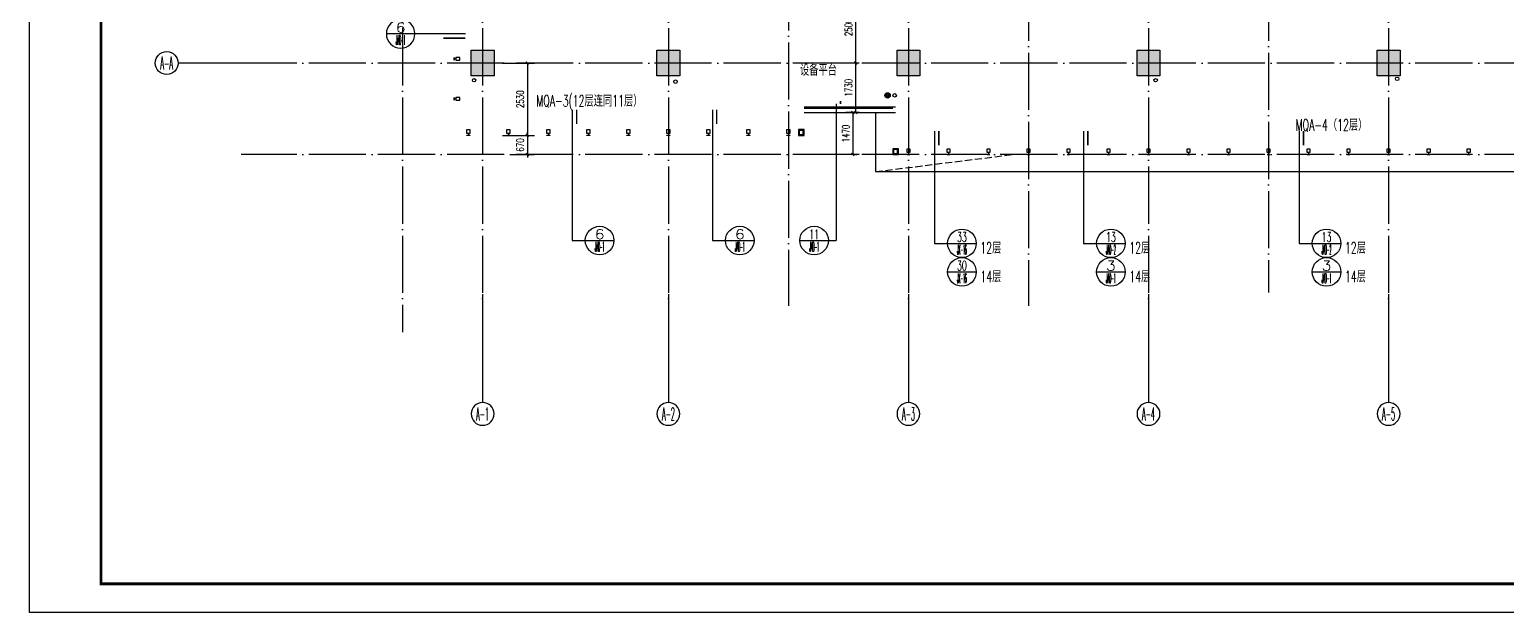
# Model space of a CAD drawing. Extents: x 1980812 to 2578970, y -669191 to 284498.
# Drawn here: x 1980812 to 2032492, y 16005 to 36408 of the extents above; entities that cross this region are included whole.
import ezdxf
from ezdxf.enums import TextEntityAlignment as Align

# ---------------------------------------------------------------- set-up
doc = ezdxf.new("R2010")
doc.units = 0
doc.header["$LTSCALE"] = 1000
doc.header["$MEASUREMENT"] = 0
doc.linetypes.add('DASH', pattern=[0.35, 0.25, -0.1])
doc.linetypes.add('DOTE', pattern=[2.42, 2, -0.2, 0.02, -0.2])
for name, color, linetype in [('AXIS', 3, 'Continuous'), ('AXIS_TEXT', 7, 'Continuous'), ('COLU', 6, 'Continuous'), ('COLU_HATCH', 251, 'Continuous'), ('CURTWALL', 2, 'Continuous'), ('dote', 1, 'DOTE'), ('EQUIP_地漏', 255, 'Continuous'), ('EQUIP_污水', 255, 'Continuous'), ('EQUIP_消火栓', 255, 'Continuous'), ('TK', 1, 'Continuous'), ('VALVE_喷淋', 255, 'Continuous'), ('VPIPE-喷淋', 220, 'Continuous'), ('VPIPE-废水', 30, 'Continuous'), ('VPIPE-污水', 50, 'Continuous'), ('VPIPE-消防', 20, 'Continuous'), ('VPIPE-雨水', 140, 'Continuous'), ('WINDOW', 2, 'Continuous'), ('幕墙编号', 14, 'Continuous'), ('房间名称', 7, 'Continuous'), ('看线', 66, 'Continuous'), ('空线', 3, 'Continuous'), ('窗户分隔', 133, 'Continuous'), ('节点', 3, 'Continuous'), ('详细标注', 231, 'Continuous')]:
    doc.layers.add(name, color=color, linetype=linetype)
doc.styles.add('_TCH_AXIS', font='COMPLEX', dxfattribs={"bigfont": 'GBCBIG'})
doc.styles.add('_TCH_DIM_T3', font='SIMPLEX', dxfattribs={"width": 0.705882, "bigfont": 'GBCBIG'})
doc.styles.add('COMP', font='COMPLEX.shx', dxfattribs={"bigfont": 'hztxt'})
doc.styles.add('COMPLEX', font='COMPLEX')
doc.styles.add('HZTXTW', font='txtw.shx', dxfattribs={"width": 0.6, "bigfont": 'hztxtw.shx'})
doc.dimstyles.new('_TCH_ARCH&&100', dxfattribs={"dimtxt": 255, "dimasz": 100, "dimexe": 250, "dimexo": 300, "dimgap": 122.5, "dimtad": 1, "dimdec": 0, "dimzin": 0, "dimdsep": 46, "dimtxsty": '_TCH_DIM_T3', "dimblk": 'ARCHTICK', "dimcen": 0.09, "dimclrt": 7, "dimazin": 2, "dimtfac": 1, "dimtdec": 0, "dimtix": 1, "dimtmove": 2, "dimatfit": 3, "dimfxl": 1, "dimtolj": 1, "dimtzin": 0, "dimarcsym": 0})

# ---------------------------------------------------------------- blocks, each defined once
blk = doc.blocks.new('_index')
blk.add_line((-0.5, 0), (0.5, 0))
blk.add_circle((0, 0), 0.5)
at = {"style": 'COMP'}
for tag, width, p, p2 in [('1', 2.333333, (-0.17, 0.05), (0.17, 0.05)), ('-', 1.166667, (-0.17, -0.39), (0.17, -0.39))]:
    blk.add_attdef(tag, text='', height=0.34, dxfattribs=dict(at, width=width)).set_placement(p, p2, align=Align.FIT)
blk = doc.blocks.new('_ArchTick')
at = {"color": 0, "linetype": 'ByBlock', "const_width": 0.4}
blk.add_lwpolyline([(-0.5, -0.5), (0.5, 0.5)], dxfattribs=at)
blk = doc.blocks.new('*D1696')
at = {"layer": 'Defpoints', "color": 0, "transparency": 16777216}
for p in [(13054, -23300), (13478, -23300), (13478, -25030)]:
    blk.add_point(p, dxfattribs=at)
at = {"layer": '详细标注', "color": 0, "lineweight": -2, "transparency": 16777216}
for p, q in [((13178, -23300), (12804, -23300)), ((13054, -25030), (13054, -23300)), ((13178, -25030), (12804, -25030))]:
    blk.add_line(p, q, dxfattribs=at)
at = {"layer": '详细标注', "color": 0, "lineweight": -2, "transparency": 16777216, "xscale": 100, "yscale": 100, "zscale": 100}
for p, rotation in [((13054, -23300), 90), ((13054, -25030), 270)]:
    blk.add_blockref('_ArchTick', p, dxfattribs=dict(at, rotation=rotation))
at = {"layer": '详细标注', "color": 7, "transparency": 16777216, "insert": (12804, -24165), "char_height": 255, "attachment_point": 5, "rotation": 90, "style": '_TCH_DIM_T3'}
blk.add_mtext('\\A1;1730', dxfattribs=at)
blk = doc.blocks.new('*D1697')
at = {"layer": 'Defpoints', "color": 0, "transparency": 16777216}
for p in [(13054, -20800), (13478, -20800), (13478, -23300)]:
    blk.add_point(p, dxfattribs=at)
at = {"layer": '详细标注', "color": 0, "lineweight": -2, "transparency": 16777216}
for p, q in [((13178, -20800), (12804, -20800)), ((13054, -23300), (13054, -20800)), ((13178, -23300), (12804, -23300))]:
    blk.add_line(p, q, dxfattribs=at)
at = {"layer": '详细标注', "color": 0, "lineweight": -2, "transparency": 16777216, "xscale": 100, "yscale": 100, "zscale": 100}
for p, rotation in [((13054, -20800), 90), ((13054, -23300), 270)]:
    blk.add_blockref('_ArchTick', p, dxfattribs=dict(at, rotation=rotation))
at = {"layer": '详细标注', "color": 7, "transparency": 16777216, "insert": (12804, -22050), "char_height": 255, "attachment_point": 5, "rotation": 90, "style": '_TCH_DIM_T3'}
blk.add_mtext('\\A1;2500', dxfattribs=at)
blk = doc.blocks.new('*D1698')
at = {"layer": 'Defpoints', "color": 0, "transparency": 16777216}
for p in [(13478, -25030), (12955, -26500), (13478, -26500)]:
    blk.add_point(p, dxfattribs=at)
at = {"layer": '详细标注', "color": 0, "lineweight": -2, "transparency": 16777216}
for p, q in [((13178, -25030), (12705, -25030)), ((12955, -25030), (12955, -26500)), ((13178, -26500), (12705, -26500))]:
    blk.add_line(p, q, dxfattribs=at)
at = {"layer": '详细标注', "color": 0, "lineweight": -2, "transparency": 16777216, "xscale": 100, "yscale": 100, "zscale": 100}
for p, rotation in [((12955, -25030), 90), ((12955, -26500), 270)]:
    blk.add_blockref('_ArchTick', p, dxfattribs=dict(at, rotation=rotation))
at = {"layer": '详细标注', "color": 7, "transparency": 16777216, "insert": (12705, -25765), "char_height": 255, "attachment_point": 5, "rotation": 90, "style": '_TCH_DIM_T3'}
blk.add_mtext('\\A1;1470', dxfattribs=at)
blk = doc.blocks.new('*D1701')
at = {"layer": 'Defpoints', "color": 0, "transparency": 16777216}
for p in [(400, -23300), (400, -25830), (1566, -25830)]:
    blk.add_point(p, dxfattribs=at)
at = {"layer": '详细标注', "color": 0, "lineweight": -2, "transparency": 16777216}
for p, q in [((700, -23300), (1816, -23300)), ((1566, -23300), (1566, -25830)), ((700, -25830), (1816, -25830))]:
    blk.add_line(p, q, dxfattribs=at)
at = {"layer": '详细标注', "color": 0, "lineweight": -2, "transparency": 16777216, "xscale": 100, "yscale": 100, "zscale": 100}
for p, rotation in [((1566, -23300), 90), ((1566, -25830), 270)]:
    blk.add_blockref('_ArchTick', p, dxfattribs=dict(at, rotation=rotation))
at = {"layer": '详细标注', "color": 7, "transparency": 16777216, "insert": (1316, -24565), "char_height": 255, "attachment_point": 5, "rotation": 90, "style": '_TCH_DIM_T3'}
blk.add_mtext('\\A1;2530', dxfattribs=at)
blk = doc.blocks.new('*D1702')
at = {"layer": 'Defpoints', "color": 0, "transparency": 16777216}
for p in [(700, -25830), (700, -26500), (1566, -26500)]:
    blk.add_point(p, dxfattribs=at)
at = {"layer": '详细标注', "color": 0, "lineweight": -2, "transparency": 16777216}
for p, q in [((1000, -25830), (1816, -25830)), ((1566, -25830), (1566, -25730)), ((1566, -25830), (1566, -26500)), ((1000, -26500), (1816, -26500)), ((1566, -26500), (1566, -26600))]:
    blk.add_line(p, q, dxfattribs=at)
at = {"layer": '详细标注', "color": 0, "lineweight": -2, "transparency": 16777216, "xscale": 100, "yscale": 100, "zscale": 100}
for p, rotation in [((1566, -25830), 270), ((1566, -26500), 90)]:
    blk.add_blockref('_ArchTick', p, dxfattribs=dict(at, rotation=rotation))
at = {"layer": '详细标注', "color": 7, "transparency": 16777216, "insert": (1316, -26165), "char_height": 255, "attachment_point": 5, "rotation": 90, "style": '_TCH_DIM_T3'}
blk.add_mtext('\\A1;670', dxfattribs=at)
blk = doc.blocks.new('A$C312424F2')
at = {"layer": '房间名称', "style": 'HZTXTW', "width": 0.6}
for s, p in [('产业研发用房', (43491, -645)), ('产业研发用房', (1909, -894)), ('设备平台', (33952, -1171)), ('产业研发用房', (8600, -1537)), ('产业研发用房', (12889, -1537)), ('产业研发用房', (17000, -1537)), ('产业研发用房', (21200, -1537)), ('产业研发用房', (25400, -1537)), ('产业研发用房', (29600, -1537)), ('产业研发用房', (38000, -1537)), ('产业研发用房', (3551, -9712)), ('产业研发用房', (42805, -9712)), ('产业研发用房', (3578, -13987)), ('产业研发用房', (42805, -13987)), ('产业研发用房', (3397, -19428)), ('产业研发用房', (8600, -19787)), ('产业研发用房', (17000, -19874)), ('产业研发用房', (44718, -19773)), ('产业研发用房', (21200, -20019)), ('产业研发用房', (25400, -20019)), ('产业研发用房', (29600, -20019)), ('产业研发用房', (33842, -20061)), ('产业研发用房', (37809, -20061)), ('设备平台', (11753, -23541))]:
    blk.add_text(s, height=400, rotation=0.0006, dxfattribs=at).set_placement(p, align=Align.MIDDLE_CENTER)
blk = doc.blocks.new('11~17层墙柱')
at = {"layer": 'COLU_HATCH'}
h = blk.add_hatch(color=256, dxfattribs=at)
h.dxf.hatch_style = 1
h.paths.add_polyline_path([(-400, 23800), (400, 23800), (400, 22900), (-400, 22900)])
h = blk.add_hatch(color=256, dxfattribs=at)
h.dxf.hatch_style = 1
h.paths.add_polyline_path([(6100, 23800), (6900, 23800), (6900, 22900), (6100, 22900)])
h = blk.add_hatch(color=256, dxfattribs=at)
h.dxf.hatch_style = 1
h.paths.add_polyline_path([(14500, 23800), (15300, 23800), (15300, 22900), (14500, 22900)])
h = blk.add_hatch(color=256, dxfattribs=at)
h.dxf.hatch_style = 1
h.paths.add_polyline_path([(22900, 23800), (23700, 23800), (23700, 22900), (22900, 22900)])
h = blk.add_hatch(color=256, dxfattribs=at)
h.dxf.hatch_style = 1
h.paths.add_polyline_path([(31300, 23800), (32100, 23800), (32100, 22900), (31300, 22900)])
h = blk.add_hatch(color=256, dxfattribs=at)
h.dxf.hatch_style = 1
h.paths.add_polyline_path([(39700, 23800), (40500, 23800), (40500, 22900), (39700, 22900)])
h = blk.add_hatch(color=256, dxfattribs=at)
h.dxf.hatch_style = 1
h.paths.add_polyline_path([(46100, 23800), (46900, 23800), (46900, 22900), (46100, 22900)])
h = blk.add_hatch(color=256, dxfattribs=at)
h.dxf.hatch_style = 1
h.paths.add_polyline_path([(500, 15850), (-400, 15850), (-400, 15050), (500, 15050)])
h = blk.add_hatch(color=256, dxfattribs=at)
h.dxf.hatch_style = 1
h.paths.add_polyline_path([(15400, 15850), (15400, 15500), (10950, 15500), (10950, 15300), (10750, 15300), (10750, 7600), (10950, 7600), (10950, 7400), (15350, 7400), (15350, 7050), (10400, 7050), (10400, 15850)])
h = blk.add_hatch(color=256, dxfattribs=at)
h.dxf.hatch_style = 1
h.paths.add_polyline_path([(18550, 15850), (23650, 15850), (23650, 14850), (23450, 14850), (23450, 15500), (18550, 15500)])
h = blk.add_hatch(color=256, dxfattribs=at)
h.dxf.hatch_style = 1
h.paths.add_polyline_path([(26650, 15850), (26650, 14850), (26850, 14850), (26850, 15500), (29600, 15500), (29600, 15850)])
h = blk.add_hatch(color=256, dxfattribs=at)
h.dxf.hatch_style = 1
h.paths.add_polyline_path([(31600, 15500), (35450, 15500), (35450, 15300), (35650, 15300), (35650, 7600), (35450, 7600), (35450, 7400), (32250, 7400), (32250, 7050), (36000, 7050), (36000, 15850), (31600, 15850)])
h = blk.add_hatch(color=256, dxfattribs=at)
h.dxf.hatch_style = 1
h.paths.add_polyline_path([(46900, 15850), (46900, 15050), (46100, 15050), (46100, 15850)])
h = blk.add_hatch(color=256, dxfattribs=at)
h.dxf.hatch_style = 1
h.paths.add_polyline_path([(21250, 15500), (21250, 7400), (21050, 7400), (21050, 15500)])
h = blk.add_hatch(color=256, dxfattribs=at)
h.dxf.hatch_style = 1
h.paths.add_polyline_path([(29400, 15500), (29400, 7400), (29200, 7400), (29200, 15500)])
h = blk.add_hatch(color=256, dxfattribs=at)
h.dxf.hatch_style = 1
h.paths.add_polyline_path([(500, 7850), (-400, 7850), (-400, 7050), (500, 7050)])
h = blk.add_hatch(color=256, dxfattribs=at)
h.dxf.hatch_style = 1
h.paths.add_polyline_path([(18450, 7050), (23650, 7050), (23650, 8050), (23450, 8050), (23450, 7400), (18450, 7400)])
h = blk.add_hatch(color=256, dxfattribs=at)
h.dxf.hatch_style = 1
h.paths.add_polyline_path([(26650, 8050), (26850, 8050), (26850, 7400), (29400, 7400), (29400, 7050), (26650, 7050)])
h = blk.add_hatch(color=256, dxfattribs=at)
h.dxf.hatch_style = 1
h.paths.add_polyline_path([(46100, 7050), (46100, 7850), (46900, 7850), (46900, 7050)])
h = blk.add_hatch(color=256, dxfattribs=at)
h.dxf.hatch_style = 1
h.paths.add_polyline_path([(-400, 450), (400, 450), (400, -450), (-400, -450)])
h = blk.add_hatch(color=256, dxfattribs=at)
h.dxf.hatch_style = 1
h.paths.add_polyline_path([(6100, 450), (6900, 450), (6900, -450), (6100, -450)])
h = blk.add_hatch(color=256, dxfattribs=at)
h.dxf.hatch_style = 1
h.paths.add_polyline_path([(14500, 450), (15300, 450), (15300, -450), (14500, -450)])
h = blk.add_hatch(color=256, dxfattribs=at)
h.dxf.hatch_style = 1
h.paths.add_polyline_path([(22900, 450), (23700, 450), (23700, -450), (22900, -450)])
h = blk.add_hatch(color=256, dxfattribs=at)
h.dxf.hatch_style = 1
h.paths.add_polyline_path([(31300, 450), (32100, 450), (32100, -450), (31300, -450)])
h = blk.add_hatch(color=256, dxfattribs=at)
h.dxf.hatch_style = 1
h.paths.add_polyline_path([(39700, 200), (40500, 200), (40500, -700), (39700, -700)])
h = blk.add_hatch(color=256, dxfattribs=at)
h.dxf.hatch_style = 1
h.paths.add_polyline_path([(46100, -600), (46100, 300), (46900, 300), (46900, -600)])
at = {"layer": 'COLU'}
blk.add_line((35450, 15500), (35450, 15300), dxfattribs=at)
for points in [[(-400, 23800), (400, 23800), (400, 22900), (-400, 22900)], [(6100, 23800), (6900, 23800), (6900, 22900), (6100, 22900)], [(14500, 23800), (15300, 23800), (15300, 22900), (14500, 22900)], [(22900, 23800), (23700, 23800), (23700, 22900), (22900, 22900)], [(31300, 23800), (32100, 23800), (32100, 22900), (31300, 22900)], [(39700, 23800), (40500, 23800), (40500, 22900), (39700, 22900)], [(46100, 23800), (46900, 23800), (46900, 22900), (46100, 22900)], [(500, 15850), (-400, 15850), (-400, 15050), (500, 15050)], [(15400, 15850), (15400, 15500), (10950, 15500), (10950, 15300), (10750, 15300), (10750, 7600), (10950, 7600), (10950, 7400), (15350, 7400), (15350, 7050), (10400, 7050), (10400, 15850)], [(23650, 14850), (23650, 15850), (18550, 15850), (18550, 15500), (21050, 15500), (21050, 7400), (18450, 7400), (18450, 7050), (23650, 7050), (23650, 8050), (23450, 8050), (23450, 7400), (21250, 7400), (21250, 15500), (23450, 15500), (23450, 14850)], [(29600, 15850), (29600, 15500), (29400, 15500), (29400, 7400), (29400, 7400), (29400, 7050), (26650, 7050), (26650, 8050), (26850, 8050), (26850, 7400), (29200, 7400), (29200, 15500), (26850, 15500), (26850, 14850), (26650, 14850), (26650, 15850)], [(31600, 15500), (35450, 15500), (35450, 15300), (35650, 15300), (35650, 7600), (35450, 7600), (35450, 7400), (32250, 7400), (32250, 7050), (36000, 7050), (36000, 15850), (31600, 15850)], [(46900, 15850), (46900, 15050), (46100, 15050), (46100, 15850)], [(500, 7850), (-400, 7850), (-400, 7050), (500, 7050)], [(46100, 7050), (46100, 7850), (46900, 7850), (46900, 7050)], [(-400, 450), (400, 450), (400, -450), (-400, -450)], [(6100, 450), (6900, 450), (6900, -450), (6100, -450)], [(14500, 450), (15300, 450), (15300, -450), (14500, -450)], [(22900, 450), (23700, 450), (23700, -450), (22900, -450)], [(31300, 450), (32100, 450), (32100, -450), (31300, -450)], [(39700, 200), (40500, 200), (40500, -700), (39700, -700)], [(46100, -600), (46100, 300), (46900, 300), (46900, -600)]]:
    blk.add_lwpolyline(points, close=True, dxfattribs=at)
blk = doc.blocks.new('灭火器')
at = {"layer": 'VALVE_喷淋'}
for points in [[(-87, 50), (-156, 170), (-225, 50)], [(225, 50), (156, 170), (87, 50)]]:
    blk.add_hatch(color=8, dxfattribs=at).paths.add_polyline_path(points)
at = {"layer": 'EQUIP_消火栓'}
for p, q in [((-156, 270), (-312, 0)), ((-156, 170), (-225, 50)), ((-225, 50), (-87, 50)), ((0, 0), (-156, 270)), ((-87, 50), (-156, 170)), ((156, 270), (0, 0)), ((0, 0), (312, 0)), ((156, 170), (87, 50)), ((87, 50), (225, 50)), ((312, 0), (156, 270)), ((225, 50), (156, 170)), ((-312, 0), (0, 0))]:
    blk.add_line(p, q, dxfattribs=at)
blk = doc.blocks.new('$TwtSys$00000434')
for p, q in [((-0.5, 0.5), (-0.5, -0.5)), ((-0.5, -0.5), (0.5, 0.5)), ((0.5, 0.5), (-0.5, 0.5)), ((0.5, -0.5), (0.5, 0.5)), ((-0.5, -0.5), (0.5, -0.5))]:
    blk.add_line(p, q)
blk.add_solid([(0.5, -0.5), (0.5, 0.5), (-0.5, -0.5)])
blk = doc.blocks.new('$TwtSys$00000141')
for p, q in [((-94, 8), (-10, 92)), ((-94, 8), (-10, 92)), ((-87, -35), (35, 87)), ((-87, -35), (35, 87)), ((-66, -66), (66, 66)), ((-66, -66), (66, 66)), ((-32, -87), (88, 33)), ((-32, -87), (88, 33)), ((11, -92), (92, -11)), ((11, -92), (92, -11))]:
    blk.add_line(p, q)
blk.add_circle((0, 0), 94)
blk.add_circle((0, 0), 94)
blk = doc.blocks.new('$TwtSys$00000132')
at = {"elevation": 0}
blk.add_lwpolyline([(7, -101, -0.575183), (0, 0, 0.604745), (-11, 101, 16.924828)], format="xyb", dxfattribs=at)
blk = doc.blocks.new('A$C2FD3609A')
at = {"layer": 'VPIPE-喷淋', "linetype": 'Continuous'}
for centre, radius in [((32308, 796), 36), ((15050, -12600), 90), ((15050, -12800), 90), ((15050, -13000), 90)]:
    blk.add_circle(centre, radius, dxfattribs=at)
at = {"layer": 'VPIPE-废水', "linetype": 'Continuous'}
for centre in [(14600, 600), (14600, 600), (32173, 930), (14250, -11700), (32000, -23850), (14418, -24430)]:
    blk.add_circle(centre, 60, dxfattribs=at)
at = {"layer": 'VPIPE-污水', "linetype": 'Continuous'}
for centre in [(15050, -12150), (15050, -12400)]:
    blk.add_circle(centre, 60, dxfattribs=at)
at = {"layer": 'VPIPE-消防', "linetype": 'Continuous'}
for centre in [(6700, -5450), (36100, -5450), (14550, -10800), (14550, -10800), (6700, -18250), (36100, -18250)]:
    blk.add_circle(centre, 60, dxfattribs=at)
at = {"layer": 'VPIPE-雨水', "linetype": 'Continuous'}
for centre in [(6750, 600), (23550, 600), (39850, 600), (46300, -500), (-500, -8000), (46000, -15700), (-300, -23900), (6750, -23950), (23550, -23900), (40350, -24150)]:
    blk.add_circle(centre, 60, dxfattribs=at)
at = {"layer": 'EQUIP_地漏', "yscale": -1, "rotation": 180.0000000027541}
for p in [(32423, 930), (14500, -11700)]:
    blk.add_blockref('$TwtSys$00000141', p, dxfattribs=at)
at = {"layer": 'EQUIP_地漏'}
blk.add_blockref('$TwtSys$00000141', (14168, -24430), dxfattribs=at)
at = {"layer": 'EQUIP_污水', "yscale": -1, "rotation": 180.0000000000055}
blk.add_blockref('$TwtSys$00000132', (15697, -12150), dxfattribs=at)
at = {"layer": 'EQUIP_消火栓', "yscale": 240, "zscale": 650.0000000000002}
for p, xscale, rotation in [((6925, -5670), 650.0000000000002, 179.9999984285999), ((36325, -5670), 650.0000000000002, 179.9999984285999), ((14775, -10580), -650.0000000000002, 1.571400130018219e-06), ((14775, -10580), -650.0000000000002, 1.571400130018219e-06), ((6925, -18030), -650.0000000000002, 1.571400130018219e-06), ((36325, -18030), -650.0000000000002, 1.571400130018219e-06)]:
    blk.add_blockref('$TwtSys$00000434', p, dxfattribs=dict(at, xscale=xscale, rotation=rotation))
at = {"layer": 'EQUIP_消火栓', "xscale": -1, "rotation": 180}
for p in [(6925, -5790), (36325, -5790)]:
    blk.add_blockref('灭火器', p, dxfattribs=at)
at = {"layer": 'EQUIP_消火栓'}
for p in [(14775, -10460), (14775, -10460), (6925, -17910), (36325, -17910)]:
    blk.add_blockref('灭火器', p, dxfattribs=at)
blk = doc.blocks.new('竖梃0903')
at = {"layer": '窗户分隔'}
blk.add_line((115028288, 22648046), (115028222, 22648046), dxfattribs=at)
for points in [[(115028222, 22648096), (115028225, 22648096), (115028225, 22647996), (115028222, 22647996)], [(115028288, 22648096), (115028422, 22648096), (115028422, 22647996), (115028288, 22647996)]]:
    blk.add_lwpolyline(points, close=True, dxfattribs=at)
blk = doc.blocks.new('_AXISO')
blk.add_circle((0, 0), 0.5)
at = {"layer": 'AXIS_TEXT', "style": 'COMPLEX', "width": 1.041667}
blk.add_attdef('A', text='', height=0.56, dxfattribs=at).set_placement((-0.25, -0.28), (0.25, -0.28), align=Align.FIT)
blk = doc.blocks.new('A$C4923384A')
at = {"layer": 'CURTWALL'}
for points in [[(11250, -25630), (11050, -25630), (11050, -25830), (11250, -25830)], [(11220, -25660), (11080, -25660), (11080, -25800), (11220, -25800)], [(14550, -26300), (14350, -26300), (14350, -26500), (14550, -26500)], [(14520, -26330), (14380, -26330), (14380, -26470), (14520, -26470)]]:
    blk.add_lwpolyline(points, close=True, dxfattribs=at)
at = {"layer": '看线', "color": 2}
for p, q in [((13750, -25030), (13750, -27100)), ((13750, -25830), (13750, -27100)), ((13750, -27100), (49500, -27100))]:
    blk.add_line(p, q, dxfattribs=at)
at = {"layer": '看线', "color": 2, "linetype": 'DASH'}
blk.add_line((13750, -27100), (18550, -26500), dxfattribs=at)
at = {"layer": '空线'}
for p, q in [((11250, -24830), (14450, -24830)), ((11250, -24880), (14350, -24880)), ((11250, -25030), (14450, -25030))]:
    blk.add_line(p, q, dxfattribs=at)
at = {"layer": '详细标注'}
for p1, p2, distance, picture, middle in [((13478.2, -23300), (13478.2, -20800), 424.5, '*D1697', (12803.7, -22050)), ((400, -23300), (400, -25830), 1166.2, '*D1701', (1316.2, -24565)), ((13478.2, -25030), (13478.2, -23300), 424.5, '*D1696', (12803.7, -24165)), ((13478.2, -25030), (13478.2, -26500), -523.6, '*D1698', (12704.6, -25765)), ((700, -25830), (700, -26500), 866.2, '*D1702', (1316.2, -26165))]:
    dim = blk.add_aligned_dim(p1=p1, p2=p2, distance=distance, dimstyle='_TCH_ARCH&&100', dxfattribs=at)
    dim.commit()
    dim.dimension.update_dxf_attribs({"geometry": picture, "text_midpoint": middle})

msp = doc.modelspace()

# ---------------------------------------------------------------- linework, layer by layer
at = {"layer": 'AXIS'}
for p, q in [((1989843, 35234), (1986011.9, 35234)), ((1996666.5, 27150.1), (1996666.5, 23355.7)), ((2003166.5, 27150.1), (2003166.5, 23355.7)), ((2011566.5, 27150.1), (2011566.5, 23355.7)), ((2019966.5, 27150.1), (2019966.5, 23355.7)), ((2028366.5, 27150.1), (2028366.5, 23355.7))]:
    msp.add_line(p, q, dxfattribs=at)
at = {"layer": 'dote'}
for p, q in [((1993866.5, 67911.2), (1993866.5, 25810.3)), ((1996666.5, 67911.2), (1996666.5, 25810.3)), ((2003166.5, 67911.2), (2003166.5, 25810.3)), ((2011566.5, 67911.2), (2011566.5, 25810.3)), ((2019966.5, 67911.2), (2019966.5, 25810.3)), ((2028366.5, 67911.2), (2028366.5, 25810.3)), ((2007366.5, 67414.1), (2007366.5, 26738.4)), ((2015766.5, 40434), (2015766.5, 26738.4)), ((2024166.5, 40434), (2024166.5, 27208.4)), ((2053079.9, 35234), (1988213, 35234)), ((2053079.9, 32034), (1988213, 32034))]:
    msp.add_line(p, q, dxfattribs=at)
at = {"layer": 'TK'}
msp.add_lwpolyline([(1980812.3, 75404.8), (2064912.3, 75404.8), (2064912.3, 16004.8), (1980812.3, 16004.8)], close=True, dxfattribs=at)
at = {"layer": 'TK', "const_width": 100}
msp.add_lwpolyline([(2063912.3, 17004.8), (2063912.3, 74404.8), (1983312.3, 74404.8), (1983312.3, 17004.8)], close=True, dxfattribs=at)
at = {"layer": '节点'}
for p, q in [((1996066.5, 36257.4), (1993298.4, 36257.4)), ((1993880.5, 36257.4), (1993718.8, 36257.4)), ((1999803.8, 33603.4), (1999803.8, 29023.5)), ((2004709, 33603.4), (2004709, 29023.5)), ((2009037.2, 33803.4), (2009037.2, 29023.5)), ((2012480.7, 32855.5), (2012480.7, 28924.5)), ((2017694, 32855.5), (2017694, 28924.5)), ((2025238.7, 32855.5), (2025238.7, 28924.5)), ((1999803.8, 29023.5), (2000897, 29023.5)), ((2004709, 29023.5), (2005802.2, 29023.5)), ((2007766.9, 29023.5), (2009037.2, 29023.5)), ((2012480.7, 28924.5), (2013573.9, 28924.5)), ((2017694, 28924.5), (2018787.2, 28924.5)), ((2025238.7, 28924.5), (2026331.9, 28924.5))]:
    msp.add_line(p, q, dxfattribs=at)
at = {"layer": '节点', "ltscale": 0.5, "const_width": 50}
for points in [[(1996066.5, 36107.4), (1995288.5, 36107.4)], [(1999953.8, 33603.4), (1999953.8, 33103.4)], [(2004859, 33603.4), (2004859, 33103.4)], [(2009187.2, 33803.4), (2009187.2, 33903.4)], [(2012630.7, 32855.5), (2012630.7, 32355.5)], [(2017844, 32855.5), (2017844, 32355.5)], [(2025388.7, 32855.5), (2025388.7, 32355.5)]]:
    msp.add_lwpolyline(points, dxfattribs=at)

# ---------------------------------------------------------------- block references
at = {"layer": 'AXIS'}
ref = msp.add_blockref('_AXISO', (1985611.9, 35234), dxfattribs=dict(at, xscale=800, yscale=800, zscale=800))
ref.add_attrib('A', 'A-A', dxfattribs={"layer": 'AXIS_TEXT', "height": 452.55, "style": '_TCH_AXIS', "width": 0.323077}).set_placement((1985385.7, 35007.7), (1985838.2, 35007.7), align=Align.FIT)
ref = msp.add_blockref('_AXISO', (1996666.5, 22955.7), dxfattribs=dict(at, xscale=-800, yscale=800, zscale=800, rotation=180))
ref.add_attrib('A', 'A-1', dxfattribs={"layer": 'AXIS_TEXT', "height": 452.55, "style": '_TCH_AXIS', "width": 0.375}).set_placement((1996440.2, 22729.5), (1996892.8, 22729.5), align=Align.FIT)
ref = msp.add_blockref('_AXISO', (2003166.5, 22955.7), dxfattribs=dict(at, xscale=-800, yscale=800, zscale=800, rotation=180))
ref.add_attrib('A', 'A-2', dxfattribs={"layer": 'AXIS_TEXT', "height": 452.55, "style": '_TCH_AXIS', "width": 0.344262}).set_placement((2002940.2, 22729.5), (2003392.8, 22729.5), align=Align.FIT)
ref = msp.add_blockref('_AXISO', (2011566.5, 22955.7), dxfattribs=dict(at, xscale=-800, yscale=800, zscale=800, rotation=180))
ref.add_attrib('A', 'A-3', dxfattribs={"layer": 'AXIS_TEXT', "height": 452.55, "style": '_TCH_AXIS', "width": 0.344262}).set_placement((2011340.2, 22729.5), (2011792.8, 22729.5), align=Align.FIT)
ref = msp.add_blockref('_AXISO', (2019966.5, 22955.7), dxfattribs=dict(at, xscale=-800, yscale=800, zscale=800, rotation=180))
ref.add_attrib('A', 'A-4', dxfattribs={"layer": 'AXIS_TEXT', "height": 452.55, "style": '_TCH_AXIS', "width": 0.333333}).set_placement((2019740.2, 22729.5), (2020192.8, 22729.5), align=Align.FIT)
ref = msp.add_blockref('_AXISO', (2028366.5, 22955.7), dxfattribs=dict(at, xscale=-800, yscale=800, zscale=800, rotation=180))
ref.add_attrib('A', 'A-5', dxfattribs={"layer": 'AXIS_TEXT', "height": 452.55, "style": '_TCH_AXIS', "width": 0.344262}).set_placement((2028140.2, 22729.5), (2028592.8, 22729.5), align=Align.FIT)
at = {"layer": 'COLU'}
msp.add_blockref('11~17层墙柱', (1996666.5, 35234), dxfattribs=at)
at = {"layer": 'EQUIP_地漏'}
msp.add_blockref('A$C2FD3609A', (1996666.5, 58534), dxfattribs=at)
at = {"layer": 'WINDOW', "xscale": -1, "rotation": 180}
for p in [(-113032555.2, 22683429.8), (-113032555.2, 22682029.8)]:
    msp.add_blockref('竖梃0903', p, dxfattribs=at)
at = {"layer": 'WINDOW', "rotation": 90}
for p in [(24644212.3, -114995517.7), (24645612.3, -114995517.7), (24647012.3, -114995517.7), (24648412.3, -114995517.7), (24649812.3, -114995517.7), (24651212.3, -114995517.7), (24652612.3, -114995517.7), (24654012.3, -114995517.7), (24655412.3, -114995517.7), (24659612.3, -114996187.7), (24661012.3, -114996187.7), (24662412.3, -114996187.7), (24663812.3, -114996187.7), (24665212.3, -114996187.7), (24666612.3, -114996187.7), (24668012.3, -114996187.7), (24669412.3, -114996187.7), (24670812.3, -114996187.7), (24672212.3, -114996187.7), (24673612.3, -114996187.7), (24675012.3, -114996187.7), (24676412.3, -114996187.7), (24677812.3, -114996187.7), (24679212.3, -114996187.7)]:
    msp.add_blockref('竖梃0903', p, dxfattribs=at)
at = {"layer": '房间名称'}
msp.add_blockref('A$C312424F2', (1996666.5, 58534), dxfattribs=at)
at = {"layer": '空线'}
msp.add_blockref('A$C4923384A', (1996666.5, 58534), dxfattribs=at)
at = {"layer": '节点', "ltscale": 0.5}
ref = msp.add_blockref('_index', (1993798.4, 36257.4), dxfattribs=dict(at, xscale=-1000.000000050349, yscale=1000.000000050349, zscale=1000.000000050349))
ref.add_attrib('1', '6', dxfattribs={"layer": '0', "height": 340, "style": 'COMP', "width": 1.5}).set_placement((1993628.4, 36307.4), (1993968.4, 36307.4), align=Align.FIT)
ref.add_attrib('-', 'JAD-1', dxfattribs={"layer": '0', "height": 340, "style": 'COMP', "width": 0.225806}).set_placement((1993628.4, 35867.4), (1993968.4, 35867.4), align=Align.FIT)
ref = msp.add_blockref('_index', (2000760, 29023.5), dxfattribs=dict(at, xscale=1000.000000050349, yscale=1000.000000050349, zscale=1000.000000050349))
ref.add_attrib('1', '6', dxfattribs={"layer": '0', "height": 340, "rotation": 360, "style": 'COMP', "width": 1.5}).set_placement((2000590, 29073.5), (2000930, 29073.5), align=Align.FIT)
ref.add_attrib('-', 'JAD-1', dxfattribs={"layer": '0', "height": 340, "style": 'COMP', "width": 0.225806}).set_placement((2000590, 28633.5), (2000930, 28633.5), align=Align.FIT)
ref = msp.add_blockref('_index', (2005665.2, 29023.5), dxfattribs=dict(at, xscale=1000.000000050349, yscale=1000.000000050349, zscale=1000.000000050349))
ref.add_attrib('1', '6', dxfattribs={"layer": '0', "height": 340, "rotation": 360, "style": 'COMP', "width": 1.5}).set_placement((2005495.2, 29073.5), (2005835.2, 29073.5), align=Align.FIT)
ref.add_attrib('-', 'JAD-1', dxfattribs={"layer": '0', "height": 340, "style": 'COMP', "width": 0.225806}).set_placement((2005495.2, 28633.5), (2005835.2, 28633.5), align=Align.FIT)
ref = msp.add_blockref('_index', (2008266.9, 29023.5), dxfattribs=dict(at, xscale=1000.000000050349, yscale=1000.000000050349, zscale=1000.000000050349))
ref.add_attrib('1', '11', dxfattribs={"layer": '0', "height": 340, "rotation": 360, "style": 'COMP', "width": 0.875}).set_placement((2008096.9, 29073.5), (2008436.9, 29073.5), align=Align.FIT)
ref.add_attrib('-', 'JAD-1', dxfattribs={"layer": '0', "height": 340, "style": 'COMP', "width": 0.225806}).set_placement((2008096.9, 28633.5), (2008436.9, 28633.5), align=Align.FIT)
ref = msp.add_blockref('_index', (2013436.9, 28924.5), dxfattribs=dict(at, xscale=1000.000000050349, yscale=1000.000000050349, zscale=1000.000000050349))
ref.add_attrib('1', '33', dxfattribs={"layer": '0', "height": 340, "rotation": 360, "style": 'COMP', "width": 0.636364}).set_placement((2013266.9, 28974.5), (2013606.9, 28974.5), align=Align.FIT)
ref.add_attrib('-', 'JX-16', dxfattribs={"layer": '0', "height": 340, "style": 'COMP', "width": 0.233333}).set_placement((2013266.9, 28534.5), (2013606.9, 28534.5), align=Align.FIT)
ref = msp.add_blockref('_index', (2018650.2, 28924.5), dxfattribs=dict(at, xscale=1000.000000050349, yscale=1000.000000050349, zscale=1000.000000050349))
ref.add_attrib('1', '13', dxfattribs={"layer": '0', "height": 340, "rotation": 360, "style": 'COMP', "width": 0.724138}).set_placement((2018480.2, 28974.5), (2018820.2, 28974.5), align=Align.FIT)
ref.add_attrib('-', 'JAD-2', dxfattribs={"layer": '0', "height": 340, "style": 'COMP', "width": 0.214286}).set_placement((2018480.2, 28534.5), (2018820.2, 28534.5), align=Align.FIT)
ref = msp.add_blockref('_index', (2026194.9, 28924.5), dxfattribs=dict(at, xscale=1000.000000050349, yscale=1000.000000050349, zscale=1000.000000050349))
ref.add_attrib('1', '13', dxfattribs={"layer": '0', "height": 340, "rotation": 360, "style": 'COMP', "width": 0.724138}).set_placement((2026024.9, 28974.5), (2026364.9, 28974.5), align=Align.FIT)
ref.add_attrib('-', 'JAD-2', dxfattribs={"layer": '0', "height": 340, "style": 'COMP', "width": 0.214286}).set_placement((2026024.9, 28534.5), (2026364.9, 28534.5), align=Align.FIT)
ref = msp.add_blockref('_index', (2013436.9, 27924.5), dxfattribs=dict(at, xscale=1000.000000050349, yscale=1000.000000050349, zscale=1000.000000050349))
ref.add_attrib('1', '30', dxfattribs={"layer": '0', "height": 340, "rotation": 360, "style": 'COMP', "width": 0.636364}).set_placement((2013266.9, 27974.5), (2013606.9, 27974.5), align=Align.FIT)
ref.add_attrib('-', 'JX-16', dxfattribs={"layer": '0', "height": 340, "style": 'COMP', "width": 0.233333}).set_placement((2013266.9, 27534.5), (2013606.9, 27534.5), align=Align.FIT)
ref = msp.add_blockref('_index', (2018650.2, 27924.5), dxfattribs=dict(at, xscale=1000.000000050349, yscale=1000.000000050349, zscale=1000.000000050349))
ref.add_attrib('1', '3', dxfattribs={"layer": '0', "height": 340, "rotation": 360, "style": 'COMP', "width": 1.5}).set_placement((2018480.2, 27974.5), (2018820.2, 27974.5), align=Align.FIT)
ref.add_attrib('-', 'JAD-1', dxfattribs={"layer": '0', "height": 340, "style": 'COMP', "width": 0.225806}).set_placement((2018480.2, 27534.5), (2018820.2, 27534.5), align=Align.FIT)
ref = msp.add_blockref('_index', (2026194.9, 27924.5), dxfattribs=dict(at, xscale=1000.000000050349, yscale=1000.000000050349, zscale=1000.000000050349))
ref.add_attrib('1', '3', dxfattribs={"layer": '0', "height": 340, "rotation": 360, "style": 'COMP', "width": 1.5}).set_placement((2026024.9, 27974.5), (2026364.9, 27974.5), align=Align.FIT)
ref.add_attrib('-', 'JAD-1', dxfattribs={"layer": '0', "height": 340, "style": 'COMP', "width": 0.225806}).set_placement((2026024.9, 27534.5), (2026364.9, 27534.5), align=Align.FIT)

# ---------------------------------------------------------------- texts
at = {"layer": '幕墙编号', "style": 'HZTXTW', "width": 0.6}
for s, p in [('MQA-3(12层连同11层）', (2000402.2, 33912.1)), ('MQA-4（12层）', (2026367.9, 33067.5))]:
    msp.add_text(s, height=400, rotation=0.00057, dxfattribs=at).set_placement(p, align=Align.MIDDLE_CENTER)
at = {"layer": '房间名称', "style": 'HZTXTW', "width": 0.6}
for s, p in [('12层', (2014448.7, 28765.3)), ('12层', (2019661.9, 28765.3)), ('12层', (2027206.7, 28765.3)), ('14层', (2014449.4, 27765.3)), ('14层', (2019662.6, 27765.3)), ('14层', (2027207.3, 27765.3))]:
    msp.add_text(s, height=400, rotation=0.00057, dxfattribs=at).set_placement(p, align=Align.MIDDLE_CENTER)

doc.saveas('drawing.dxf')
